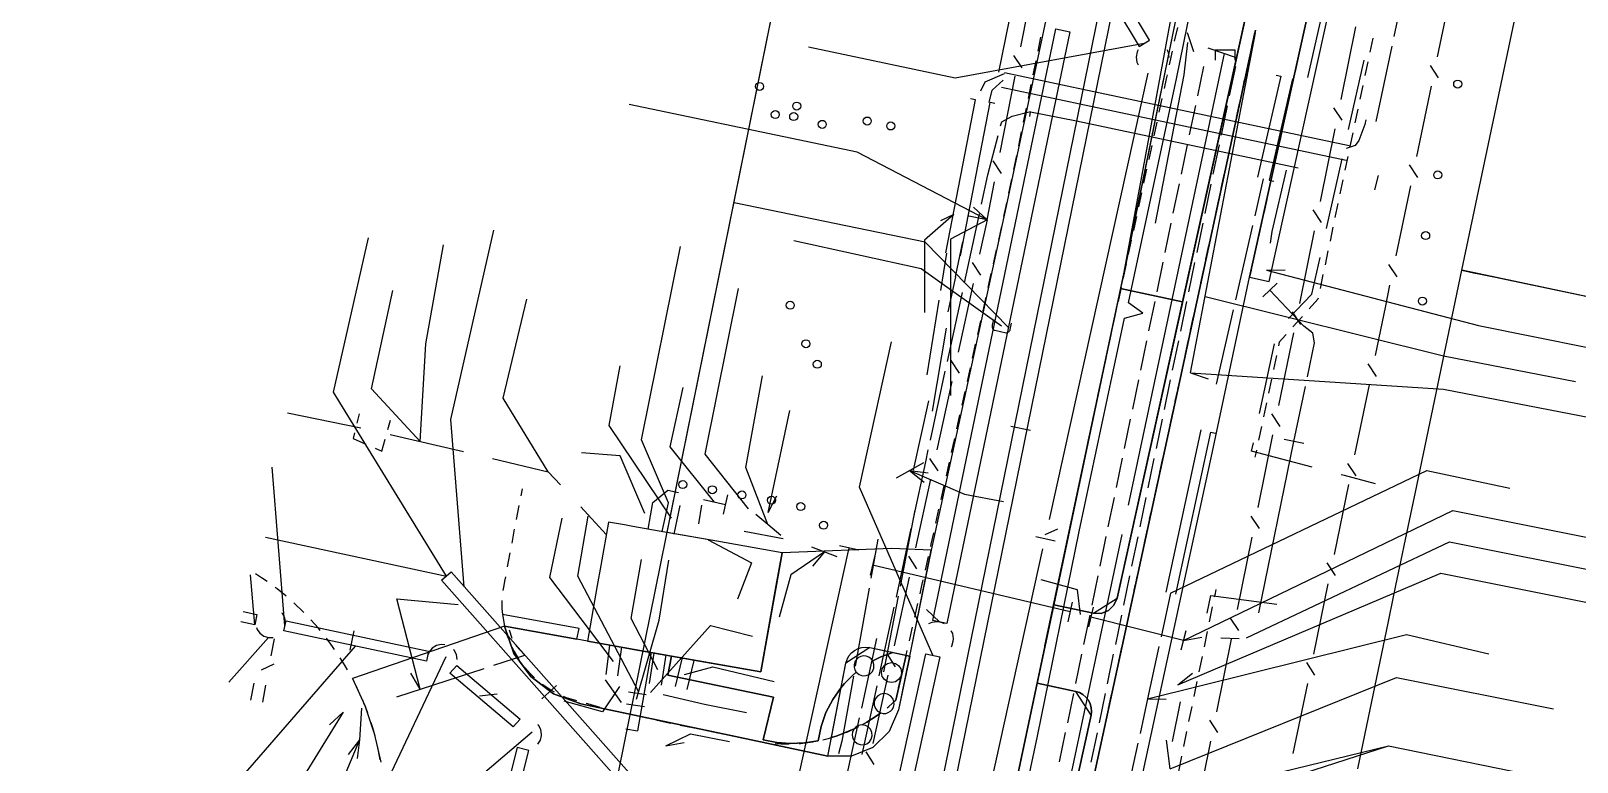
# Model space of a CAD drawing. Header units: metres. Extents: x 3206 to 3701, y 9896 to 11410.
# Drawn here: x 3286.5 to 3363.7, y 10591.2 to 10627.7 of the extents above; entities that cross this region are included whole.
import ezdxf

# ---------------------------------------------------------------- set-up
doc = ezdxf.new("R2010")
doc.units = ezdxf.units.M
for name, color, linetype in [('BOUNDARY', 7, 'Continuous'), ('BUILDING', 7, 'Continuous'), ('CURB', 7, 'Continuous'), ('ELECTR_CABLE', 7, 'Continuous'), ('ELECTR_CABLE_COMM', 7, 'Continuous'), ('GRASS', 7, 'Continuous'), ('GROUND', 7, 'Continuous'), ('ROAD', 7, 'Continuous'), ('SEWER', 7, 'Continuous'), ('SIDEWALK_PATH', 7, 'Continuous'), ('WATER_PIPELINE', 7, 'Continuous')]:
    doc.layers.add(name, color=color, linetype=linetype)

# ---------------------------------------------------------------- blocks, each defined once
blk = doc.blocks.new('МОЖЖЕВЕЛЬНИК_СКАЛЬНЫЙ')
blk.add_circle((0, 0), 0.2)

msp = doc.modelspace()

# ---------------------------------------------------------------- linework, layer by layer
at = {"layer": 'BOUNDARY'}
msp.add_lwpolyline([(3253.023, 9915.673), (3233.596, 10020.109), (3233.041, 10027.227), (3225.675, 10139.955), (3262.083, 10325.257), (3335.841, 10689.444), (3351.098, 10763.684), (3367.768, 10831.231), (3377.814, 10869.112), (3520.394, 11207.447), (3551.174, 11273.829), (3554.005, 11279.367), (3611.719, 11390.174), (3639.436, 11373.131), (3680.635, 11298.581), (3281.247, 9920.202)], close=True, dxfattribs=at)
at = {"layer": 'BUILDING'}
for points in [[(3357.975, 10615.755), (3370.065, 10672.991), (3389.92, 10668.797), (3377.83, 10611.561)], [(3316.592, 10596.809), (3318.476, 10596.476), (3320.465, 10596.124), (3322.947, 10595.686), (3323.71, 10600), (3323.998, 10601.631), (3320.737, 10602.208), (3318.147, 10602.665), (3316.534, 10602.95), (3316.12, 10603.024), (3315.323, 10603.164), (3314.941, 10600.998), (3314.764, 10600), (3314.273, 10597.219), (3314.851, 10597.116), (3315.041, 10597.083), (3316.592, 10596.809)]]:
    msp.add_lwpolyline(points, close=True, dxfattribs=at)
msp.add_lwpolyline([(3352.778, 10590.84), (3353.128, 10592.517), (3354.314, 10598.203), (3354.571, 10599.436), (3354.689, 10600), (3355.432, 10603.562), (3355.661, 10604.66), (3357.975, 10615.755), (3358.562, 10615.633), (3358.835, 10615.576), (3359.411, 10615.456), (3359.576, 10615.421), (3365.216, 10614.245)], dxfattribs=at)
at = {"layer": 'CURB'}
for points in [[(3341.094, 10615.652), (3350.449, 10666.258)], [(3340.746, 10599.372), (3350.566, 10643.733), (3350.732, 10644.715), (3352.776, 10661.926)], [(3343.759, 10627.887), (3343.609, 10627.194)], [(3336.8, 10626.706), (3336.942, 10627.398)], [(3347.485, 10626.936), (3347.635, 10627.629)], [(3350.057, 10627.552), (3349.904, 10626.861)], [(3353.527, 10627.352), (3353.381, 10626.66)], [(3336.557, 10625.524), (3336.699, 10626.216)], [(3343.503, 10626.705), (3343.354, 10626.013)], [(3347.23, 10625.755), (3347.38, 10626.447)], [(3349.796, 10626.372), (3349.642, 10625.681)], [(3353.278, 10626.171), (3353.132, 10625.479)], [(3343.248, 10625.524), (3343.205, 10625.325), (3343.098, 10624.831)], [(3336.314, 10624.342), (3336.457, 10625.034)], [(3346.975, 10624.573), (3347.124, 10625.266)], [(3349.534, 10625.193), (3349.381, 10624.501)], [(3353.029, 10624.99), (3352.884, 10624.298)], [(3336.072, 10623.16), (3336.214, 10623.852)], [(3342.992, 10624.343), (3342.842, 10623.65)], [(3346.72, 10623.392), (3346.869, 10624.084)], [(3349.273, 10624.013), (3349.12, 10623.321)], [(3342.737, 10623.161), (3342.587, 10622.469)], [(3352.781, 10623.808), (3352.635, 10623.116)], [(3335.829, 10621.978), (3335.971, 10622.67)], [(3346.464, 10622.21), (3346.614, 10622.903)], [(3349.012, 10622.833), (3348.859, 10622.141)], [(3352.532, 10622.627), (3352.386, 10621.935)], [(3342.481, 10621.98), (3342.331, 10621.287)], [(3346.209, 10621.029), (3346.359, 10621.722)], [(3348.751, 10621.653), (3348.598, 10620.962)], [(3335.586, 10620.796), (3335.729, 10621.488)], [(3342.226, 10620.799), (3342.076, 10620.106)], [(3352.283, 10621.446), (3352.137, 10620.754)], [(3335.344, 10619.614), (3335.486, 10620.306)], [(3345.954, 10619.847), (3346.104, 10620.54)], [(3348.49, 10620.473), (3348.337, 10619.782)], [(3352.034, 10620.264), (3351.889, 10619.572)], [(3341.97, 10619.617), (3341.82, 10618.925)], [(3345.699, 10618.666), (3345.849, 10619.359)], [(3348.229, 10619.294), (3348.075, 10618.602)], [(3335.093, 10618.434), (3335.21, 10618.963), (3335.243, 10619.125)], [(3341.715, 10618.436), (3341.565, 10617.743)], [(3351.786, 10619.083), (3351.64, 10618.391)], [(3334.831, 10617.256), (3334.984, 10617.946)], [(3345.444, 10617.485), (3345.593, 10618.177)], [(3347.967, 10618.114), (3347.814, 10617.422)], [(3351.537, 10617.902), (3351.391, 10617.21)], [(3341.459, 10617.255), (3341.309, 10616.562)], [(3345.188, 10616.303), (3345.338, 10616.996)], [(3347.706, 10616.934), (3347.553, 10616.243)], [(3334.569, 10616.078), (3334.723, 10616.768)], [(3351.288, 10616.72), (3351.142, 10616.028)], [(3334.308, 10614.9), (3334.461, 10615.59)], [(3341.203, 10616.073), (3341.054, 10615.381)], [(3344.933, 10615.122), (3345.083, 10615.814)], [(3347.445, 10615.754), (3347.368, 10615.409)], [(3351.039, 10615.539), (3350.894, 10614.847)], [(3340.948, 10614.892), (3340.798, 10614.199)], [(3344.678, 10613.94), (3344.828, 10614.633)], [(3334.046, 10613.723), (3334.199, 10614.412)], [(3350.791, 10614.358), (3350.779, 10614.301), (3350.344, 10613.818)], [(3333.785, 10612.545), (3333.938, 10613.234)], [(3340.692, 10613.711), (3340.542, 10613.018)], [(3344.423, 10612.759), (3344.573, 10613.451)], [(3350.01, 10613.447), (3349.537, 10612.921)], [(3340.437, 10612.529), (3340.287, 10611.837)], [(3344.168, 10611.577), (3344.317, 10612.27)], [(3349.203, 10612.549), (3349.183, 10612.528), (3348.856, 10612.164), (3348.817, 10611.979)], [(3333.523, 10611.367), (3333.676, 10612.057)], [(3348.714, 10611.49), (3348.567, 10610.798)], [(3333.262, 10610.189), (3333.415, 10610.879)], [(3340.181, 10611.348), (3340.031, 10610.655)], [(3343.913, 10610.396), (3344.062, 10611.089)], [(3339.926, 10610.167), (3339.776, 10609.474)], [(3348.464, 10610.309), (3348.317, 10609.617)], [(3333, 10609.011), (3333.153, 10609.701)], [(3343.657, 10609.215), (3343.78, 10609.783), (3343.807, 10609.907)], [(3302.857, 10608.587), (3302.746, 10608.109)], [(3332.739, 10607.833), (3332.892, 10608.523)], [(3339.67, 10608.985), (3339.52, 10608.292)], [(3343.401, 10608.033), (3343.551, 10608.726)], [(3348.214, 10609.128), (3348.068, 10608.436)], [(3302.633, 10607.622), (3302.567, 10607.338), (3303.199, 10607.064)], [(3304.294, 10607.791), (3304.426, 10608.263)], [(3339.415, 10607.804), (3339.301, 10607.277), (3339.266, 10607.111)], [(3347.964, 10607.946), (3347.818, 10607.255)], [(3303.657, 10606.864), (3303.993, 10606.718), (3304.159, 10607.31)], [(3332.477, 10606.655), (3332.63, 10607.345)], [(3343.144, 10606.852), (3343.295, 10607.545)], [(3332.215, 10605.477), (3332.369, 10606.167)], [(3339.162, 10606.622), (3339.016, 10605.928)], [(3342.888, 10605.671), (3343.038, 10606.364)], [(3347.714, 10606.765), (3347.683, 10606.615), (3347.641, 10606.419)], [(3338.913, 10605.439), (3338.766, 10604.746)], [(3311.002, 10604.835), (3310.936, 10604.488)], [(3331.954, 10604.299), (3332.107, 10604.989)], [(3342.632, 10604.49), (3342.782, 10605.182)], [(3310.843, 10603.997), (3310.712, 10603.303)], [(3331.692, 10603.121), (3331.845, 10603.811)], [(3338.663, 10604.256), (3338.517, 10603.563)], [(3342.375, 10603.309), (3342.526, 10604.001)], [(3338.413, 10603.074), (3338.267, 10602.38)], [(3310.618, 10602.811), (3310.487, 10602.117)], [(3331.431, 10601.944), (3331.458, 10602.067), (3331.584, 10602.633)], [(3342.119, 10602.127), (3342.269, 10602.82)], [(3310.394, 10601.626), (3310.262, 10600.932)], [(3331.169, 10600.766), (3331.322, 10601.455)], [(3338.164, 10601.891), (3338.017, 10601.198)], [(3341.863, 10600.946), (3342.013, 10601.639)], [(3337.914, 10600.709), (3337.768, 10600.015)], [(3298.264, 10600.198), (3297.985, 10600.388), (3297.834, 10600.49), (3297.68, 10600.586)], [(3299.216, 10599.464), (3299.198, 10599.479), (3299.091, 10599.565), (3298.857, 10599.755), (3298.755, 10599.837), (3298.667, 10599.902)], [(3310.169, 10600.44), (3310.127, 10600.217), (3310.086, 10600), (3310.038, 10599.746)], [(3330.901, 10599.589), (3330.995, 10600), (3331.058, 10600.278)], [(3341.607, 10599.765), (3341.658, 10600), (3341.68, 10600.105), (3341.757, 10600.458)], [(3300.099, 10598.649), (3300.043, 10598.707), (3299.628, 10599.102), (3299.592, 10599.134)], [(3309.995, 10599.248), (3309.999, 10598.845), (3310.027, 10598.543)], [(3330.633, 10598.413), (3330.79, 10599.102)], [(3337.664, 10599.526), (3337.518, 10598.833)], [(3339.561, 10598.61), (3340.746, 10599.372)], [(3341.35, 10598.584), (3341.501, 10599.276)], [(3345.625, 10599.43), (3345.662, 10599.608), (3345.703, 10599.808)], [(3337.415, 10598.343), (3337.268, 10597.65)], [(3345.368, 10598.184), (3345.524, 10598.94)], [(3300.908, 10597.76), (3300.825, 10597.862), (3300.446, 10598.289)], [(3310.106, 10598.05), (3310.12, 10597.973), (3310.241, 10597.538), (3310.304, 10597.372)], [(3313.738, 10597.316), (3310.12, 10597.973)], [(3330.365, 10597.236), (3330.522, 10597.925)], [(3341.094, 10597.403), (3341.244, 10598.095)], [(3345.112, 10596.938), (3345.267, 10597.694)], [(3301.637, 10596.805), (3301.535, 10596.954), (3301.222, 10597.372)], [(3310.499, 10596.912), (3310.602, 10596.7), (3310.839, 10596.307), (3310.845, 10596.298)], [(3328.38, 10596.903), (3327.192, 10596.118)], [(3337.165, 10597.161), (3337.019, 10596.467)], [(3340.838, 10596.221), (3340.988, 10596.914)], [(3302.281, 10595.791), (3302.166, 10595.992), (3301.917, 10596.391)], [(3326.287, 10591.471), (3327.192, 10596.118)], [(3330.097, 10596.06), (3330.254, 10596.749)], [(3344.855, 10595.692), (3345.011, 10596.448)], [(3302.834, 10594.724), (3302.713, 10594.986), (3302.523, 10595.353)], [(3311.145, 10595.898), (3311.412, 10595.596), (3311.633, 10595.388)], [(3329.829, 10594.883), (3329.986, 10595.572)], [(3336.915, 10595.978), (3336.769, 10595.285)], [(3340.581, 10595.04), (3340.732, 10595.733)], [(3312.017, 10595.068), (3312.089, 10595.012), (3312.454, 10594.772), (3312.612, 10594.688)], [(3313.061, 10594.469), (3313.213, 10594.403), (3313.733, 10594.256)], [(3336.666, 10594.796), (3336.519, 10594.102)], [(3339.449, 10593.513), (3338.682, 10594.707)], [(3340.325, 10593.859), (3340.475, 10594.552)], [(3344.599, 10594.446), (3344.754, 10595.203)], [(3303.294, 10593.614), (3303.171, 10593.947), (3303.117, 10594.076), (3303.037, 10594.267)], [(3314.214, 10594.119), (3314.281, 10594.1), (3314.894, 10593.926)], [(3315.376, 10593.793), (3315.769, 10593.707), (3316.066, 10593.641)], [(3329.256, 10593.888), (3329.342, 10593.957), (3329.69, 10594.271), (3329.718, 10594.396)], [(3344.342, 10593.201), (3344.498, 10593.957)], [(3303.655, 10592.468), (3303.538, 10592.887), (3303.455, 10593.141)], [(3316.554, 10593.534), (3317.244, 10593.382)], [(3317.733, 10593.275), (3317.845, 10593.25), (3318.424, 10593.129)], [(3318.914, 10593.027), (3319.605, 10592.883)], [(3327.192, 10592.656), (3327.292, 10592.695), (3327.737, 10592.899), (3327.834, 10592.951)], [(3328.271, 10593.193), (3328.579, 10593.383), (3328.861, 10593.582)], [(3336.416, 10593.613), (3336.27, 10592.92)], [(3340.069, 10592.678), (3340.219, 10593.37)], [(3320.095, 10592.78), (3320.786, 10592.636)], [(3321.276, 10592.534), (3321.669, 10592.452), (3321.968, 10592.39)], [(3322.457, 10592.289), (3323.02, 10592.172), (3323.151, 10592.156)], [(3324.853, 10592.104), (3324.922, 10592.108), (3325.406, 10592.165), (3325.554, 10592.192)], [(3326.043, 10592.294), (3326.365, 10592.371), (3326.723, 10592.484)], [(3336.167, 10592.43), (3336.02, 10591.737)], [(3339.813, 10591.497), (3339.963, 10592.189)], [(3344.086, 10591.955), (3344.241, 10592.711)], [(3303.916, 10591.295), (3303.814, 10591.817), (3303.775, 10591.983)], [(3323.648, 10592.103), (3323.959, 10592.083), (3324.354, 10592.081)], [(3343.829, 10590.709), (3343.985, 10591.465)], [(3335.917, 10591.248), (3335.771, 10590.554)]]:
    msp.add_lwpolyline(points, dxfattribs=at)
at = {"layer": 'ELECTR_CABLE'}
for points in [[(3323.387, 10530.144), (3326.018, 10542.829), (3328.855, 10554.748), (3329.641, 10555.14), (3330.077, 10555.75), (3332.401, 10567.251), (3335.574, 10586.324), (3335.598, 10586.985), (3336.776, 10592.479), (3338.848, 10602.706), (3341.119, 10613.364), (3342.036, 10613.604), (3341.315, 10614.127), (3343.74, 10625.402), (3346.994, 10641.43)], [(3355.388, 10631.193), (3354.584, 10627.435)], [(3334.835, 10625.649), (3335.56, 10629.159)], [(3350.275, 10625.386), (3350.985, 10628.467), (3351.094, 10629.04)], [(3354.479, 10626.946), (3353.675, 10623.189)], [(3352.323, 10622.785), (3353.097, 10626.259)], [(3333.933, 10624.719), (3334.149, 10625.165), (3335.115, 10625.579)], [(3352.352, 10621.967), (3339.043, 10624.779), (3335.123, 10625.623)], [(3348.938, 10625.448), (3347.758, 10620.398)], [(3348.695, 10625.505), (3348.938, 10625.448)], [(3334.353, 10624.14), (3334.5, 10624.755), (3335.045, 10625.256)], [(3352.196, 10621.233), (3338.887, 10624.046), (3334.968, 10624.889)], [(3349.522, 10625.312), (3348.342, 10620.262)], [(3332.18, 10616.623), (3333.663, 10624.274)], [(3332.917, 10616.48), (3334.399, 10624.131)], [(3333.663, 10624.273), (3333.417, 10624.321)], [(3334.644, 10624.083), (3334.399, 10624.131)], [(3334.928, 10622.964), (3334.984, 10623.178), (3335.498, 10623.459), (3336.426, 10623.68)], [(3336.379, 10623.433), (3336.427, 10623.678)], [(3336.427, 10623.678), (3338.719, 10623.223), (3349.795, 10620.869)], [(3353.181, 10623.27), (3353.13, 10623.034), (3352.827, 10622.231), (3352.641, 10621.995), (3352.191, 10621.836)], [(3333.969, 10619.061), (3334.284, 10620.518), (3334.801, 10622.481)], [(3348.412, 10617.104), (3348.502, 10617.698), (3349.208, 10620.762)], [(3351.222, 10617.848), (3351.996, 10621.321)], [(3348.05, 10620.33), (3347.626, 10618.472)], [(3348.342, 10620.262), (3348.586, 10620.205)], [(3353.631, 10619.769), (3353.817, 10620.495)], [(3333.118, 10615.131), (3333.863, 10618.572)], [(3347.514, 10617.985), (3346.666, 10614.269)], [(3305.906, 10607.2), (3306.196, 10612.076), (3307.072, 10617.031)], [(3318.329, 10604.126), (3316.969, 10607.273), (3318.916, 10616.937)], [(3332.663, 10615.417), (3333.045, 10617.168)], [(3331.93, 10614.75), (3332.229, 10616.613)], [(3349.316, 10613.343), (3350.49, 10614.564), (3350.896, 10616.384)], [(3332.663, 10615.417), (3332.284, 10613.681)], [(3348.209, 10615.759), (3349.143, 10615.774)], [(3348.209, 10615.759), (3358.808, 10612.997), (3367.089, 10611.33)], [(3305.91, 10607.199), (3303.47, 10609.833), (3304.549, 10614.748)], [(3322.319, 10603.836), (3320.151, 10606.571), (3321.824, 10614.85)], [(3332.267, 10611.201), (3333.012, 10614.642)], [(3348.755, 10615.106), (3348.027, 10614.42)], [(3350.084, 10612.963), (3348.391, 10614.763)], [(3312.31, 10605.688), (3310.063, 10609.367), (3311.251, 10614.308)], [(3331.253, 10610.529), (3331.851, 10614.256)], [(3346.554, 10613.781), (3345.706, 10610.065)], [(3331.522, 10608.715), (3332.227, 10612.854)], [(3350.259, 10610.431), (3350.612, 10612.135), (3350.538, 10612.613), (3350.084, 10612.963)], [(3347.874, 10608.602), (3348.612, 10612.083)], [(3318.469, 10603.365), (3315.352, 10607.996), (3315.908, 10610.979)], [(3331.416, 10607.271), (3332.161, 10610.712)], [(3323.295, 10603.045), (3322.182, 10605.903), (3323.023, 10610.475)], [(3349.59, 10607.203), (3350.158, 10609.942)], [(3320.622, 10604.173), (3318.415, 10606.931), (3319.055, 10609.896)], [(3331.314, 10609.232), (3330.557, 10605.76)], [(3299.273, 10608.627), (3302.952, 10607.876)], [(3323.304, 10603.65), (3323.685, 10605.446), (3324.385, 10608.739)], [(3344.926, 10607.773), (3343.177, 10599.666)], [(3345.414, 10607.667), (3343.666, 10599.561)], [(3345.415, 10607.668), (3345.659, 10607.615)], [(3304.416, 10607.551), (3308.07, 10606.689)], [(3350.497, 10605.918), (3347.473, 10606.712), (3347.563, 10607.135)], [(3347.826, 10598.634), (3349.59, 10607.203)], [(3350.08, 10607.102), (3349.1, 10607.304)], [(3309.529, 10606.345), (3312.31, 10605.688), (3312.92, 10605.03)], [(3317.142, 10603.603), (3315.912, 10606.487), (3313.975, 10606.633)], [(3329.729, 10605.385), (3331.085, 10606.152)], [(3330.565, 10603.341), (3331.181, 10606.185), (3331.31, 10606.782)], [(3330.379, 10605.753), (3333.119, 10604.571), (3335.068, 10604.196)], [(3330.379, 10605.753), (3331.107, 10605.167)], [(3330.379, 10605.753), (3331.305, 10605.626)], [(3343.421, 10599.613), (3356.234, 10605.754), (3360.372, 10604.871)], [(3353.667, 10605.076), (3352.112, 10605.494), (3351.948, 10605.537)], [(3317.305, 10602.813), (3317.544, 10604.145), (3318.289, 10604.759), (3318.829, 10604.654)], [(3321.067, 10603.563), (3321.283, 10604.539)], [(3313.94, 10603.93), (3315.216, 10602.553)], [(3318.015, 10602.701), (3318.329, 10604.126)], [(3318.601, 10602.572), (3318.915, 10603.996)], [(3319.973, 10604.01), (3319.82, 10603.089)], [(3320.069, 10604.296), (3321.175, 10604.051)], [(3323.304, 10603.65), (3323.735, 10604.479)], [(3329.913, 10599.965), (3330.65, 10603.759)], [(3344.065, 10597.253), (3357.532, 10603.755), (3365.771, 10602.097)], [(3315.571, 10596.202), (3312.398, 10600.395), (3313.007, 10603.367)], [(3316.819, 10594.707), (3313.787, 10600.471), (3314.312, 10603.459)], [(3323.944, 10602.496), (3323.295, 10603.045), (3322.698, 10603.55)], [(3320.307, 10602.284), (3322.481, 10601.127), (3321.779, 10599.317)], [(3322.109, 10602.718), (3324.051, 10602.345)], [(3328.789, 10602.318), (3328.553, 10601.001), (3328.44, 10600.366)], [(3329.714, 10599.411), (3330.459, 10602.852)], [(3347.224, 10597.392), (3357.366, 10602.19), (3365.299, 10600.593)], [(3326.124, 10601.675), (3324.437, 10600.538), (3323.852, 10598.426)], [(3323.914, 10586.264), (3327.354, 10601.876)], [(3326.761, 10601.434), (3325.487, 10601.915)], [(3326.124, 10601.675), (3325.517, 10600.964)], [(3327.842, 10601.768), (3326.866, 10601.984)], [(3328.634, 10601.496), (3328.404, 10600.522)], [(3317.783, 10595.787), (3316.461, 10598.347), (3316.98, 10601.294)], [(3316.721, 10594.321), (3317.853, 10598.269), (3318.347, 10601.263)], [(3338.394, 10598.68), (3328.519, 10601.009)], [(3328.352, 10599.874), (3327.654, 10595.97)], [(3338.915, 10598.553), (3338.762, 10599.781), (3336.95, 10600.284)], [(3343.792, 10595.029), (3356.933, 10600.624), (3365.171, 10598.966)], [(3305.903, 10594.817), (3304.739, 10599.331), (3307.811, 10599.054)], [(3329.08, 10595.68), (3329.817, 10599.474)], [(3338.509, 10599.167), (3338.279, 10598.193)], [(3343.421, 10599.613), (3342.948, 10597.442)], [(3345.245, 10598.624), (3345.427, 10599.498), (3348.734, 10599.07)], [(3328.863, 10595.481), (3329.608, 10598.923)], [(3339.559, 10598.911), (3339.313, 10597.941)], [(3344.065, 10597.253), (3339.436, 10598.426)], [(3310.518, 10597.348), (3310.382, 10597.774)], [(3317.418, 10594.659), (3320.426, 10598.004), (3322.515, 10597.467)], [(3342.271, 10594.341), (3355.209, 10597.557), (3359.327, 10596.583)], [(3344.188, 10597.738), (3343.942, 10596.768)], [(3309.588, 10596.015), (3311.14, 10596.52), (3310.689, 10597.004)], [(3315.372, 10597.01), (3315.186, 10595.559)], [(3315.967, 10596.934), (3315.782, 10595.483)], [(3328.723, 10597.35), (3327.966, 10593.878)], [(3342.841, 10596.953), (3342.271, 10594.341), (3341.894, 10592.611)], [(3344.065, 10597.253), (3344.984, 10597.419)], [(3345.928, 10597.389), (3346.85, 10597.358)], [(3317.465, 10596.655), (3316.777, 10592.736)], [(3317.376, 10595.111), (3317.609, 10596.622)], [(3317.968, 10595.019), (3318.202, 10596.531)], [(3318.668, 10594.946), (3319.026, 10596.399)], [(3319.25, 10594.802), (3319.608, 10596.255)], [(3304.749, 10594.441), (3309.112, 10595.861)], [(3305.903, 10594.817), (3305.437, 10595.626)], [(3315.157, 10595.291), (3315.951, 10594.159)], [(3319.128, 10595.559), (3320.543, 10595.938), (3323.608, 10595.205)], [(3327.566, 10595.478), (3326.983, 10592.219), (3326.826, 10591.583)], [(3343.395, 10590.831), (3354.721, 10595.398), (3362.558, 10593.83)], [(3343.792, 10595.029), (3344.522, 10595.612)], [(3315.881, 10594.955), (3315.02, 10593.689), (3313.109, 10594.22)], [(3316.324, 10594.685), (3317.21, 10594.548)], [(3318.055, 10594.561), (3320.122, 10594.073), (3322.224, 10593.651)], [(3328.012, 10591.552), (3328.757, 10594.993)], [(3302.986, 10593.868), (3302.886, 10592.285)], [(3316.232, 10594.093), (3317.118, 10593.956)], [(3342.271, 10594.341), (3343.205, 10594.315)], [(3343.514, 10592.207), (3343.922, 10594.179)], [(3302.068, 10593.665), (3298.828, 10588.424), (3297.734, 10583.869)], [(3302.068, 10593.665), (3301.382, 10593.031)], [(3327.859, 10593.39), (3327.242, 10590.561), (3327.108, 10589.917)], [(3302.886, 10592.285), (3300.925, 10587.625), (3299.433, 10580.354)], [(3302.886, 10592.285), (3302.307, 10591.552)], [(3302.886, 10592.285), (3302.768, 10591.358)], [(3316.187, 10592.84), (3316.777, 10592.736)], [(3318.189, 10591.993), (3319.431, 10592.594), (3321.377, 10592.207)], [(3318.189, 10591.993), (3319.109, 10592.16)], [(3343.395, 10590.831), (3343.22, 10592.268)], [(3341.787, 10592.122), (3340.84, 10587.78)]]:
    msp.add_lwpolyline(points, dxfattribs=at)
at = {"layer": 'ELECTR_CABLE_COMM'}
for points in [[(3335.941, 10626.917), (3336.687, 10630.721)], [(3356.768, 10626.413), (3357.499, 10629.917)], [(3351.946, 10624.293), (3352.683, 10627.923)], [(3336.006, 10625.87), (3335.588, 10626.492)], [(3334.907, 10621.641), (3335.653, 10625.445)], [(3356.82, 10625.366), (3356.41, 10625.993)], [(3355.731, 10621.441), (3356.462, 10624.945)], [(3334.246, 10618.267), (3327.75, 10621.661), (3316.352, 10624.038)], [(3352.004, 10623.246), (3351.59, 10623.871)], [(3350.911, 10619.193), (3351.648, 10622.823)], [(3334.972, 10620.594), (3334.554, 10621.216)], [(3355.783, 10620.394), (3355.372, 10621.021)], [(3334.246, 10618.267), (3334.619, 10620.169)], [(3354.693, 10616.469), (3355.424, 10619.973)], [(3332.588, 10618.535), (3331.124, 10617.265), (3331.124, 10613.636)], [(3332.588, 10618.535), (3331.928, 10618.227)], [(3334.246, 10618.267), (3333.333, 10618.462)], [(3334.246, 10618.267), (3333.564, 10618.905)], [(3350.969, 10618.146), (3350.555, 10618.771)], [(3334.246, 10618.267), (3332.42, 10617.31), (3332.42, 10609.489)], [(3334.246, 10618.267), (3333.873, 10616.554)], [(3349.875, 10614.094), (3350.612, 10617.723)], [(3333.511, 10616.137), (3333.916, 10615.506)], [(3354.745, 10615.422), (3354.335, 10616.049)], [(3333.553, 10615.089), (3332.807, 10611.663)], [(3353.661, 10611.496), (3354.173, 10613.976), (3354.387, 10615.001)], [(3349.933, 10613.046), (3349.519, 10613.671)], [(3348.84, 10608.994), (3349.577, 10612.624)], [(3332.445, 10611.246), (3332.85, 10610.615)], [(3353.716, 10610.448), (3353.304, 10611.075)], [(3332.488, 10610.198), (3331.741, 10606.772)], [(3352.635, 10606.522), (3353.358, 10610.027)], [(3348.898, 10607.947), (3348.484, 10608.572)], [(3347.804, 10603.894), (3348.541, 10607.524)], [(3331.379, 10606.355), (3331.784, 10605.724)], [(3352.69, 10605.474), (3352.278, 10606.1)], [(3331.422, 10605.307), (3330.676, 10601.881)], [(3351.609, 10601.547), (3352.332, 10605.053)], [(3347.862, 10602.847), (3347.448, 10603.472)], [(3346.769, 10598.795), (3347.506, 10602.424)], [(3330.313, 10601.464), (3330.718, 10600.833)], [(3351.663, 10600.5), (3351.251, 10601.126)], [(3330.356, 10600.416), (3329.61, 10596.99)], [(3350.583, 10596.573), (3351.306, 10600.078)], [(3346.827, 10597.747), (3346.413, 10598.372)], [(3345.733, 10593.695), (3346.47, 10597.325)], [(3329.248, 10596.573), (3329.653, 10595.942)], [(3350.637, 10595.525), (3350.225, 10596.151)], [(3329.29, 10595.525), (3328.544, 10592.099)], [(3349.557, 10591.598), (3350.28, 10595.104)], [(3345.791, 10592.648), (3345.377, 10593.273)], [(3344.698, 10588.595), (3345.435, 10592.225)], [(3328.182, 10591.682), (3328.587, 10591.051)]]:
    msp.add_lwpolyline(points, dxfattribs=at)
at = {"layer": 'GRASS'}
for points in [[(3355.799, 10649.025), (3355.411, 10649.021), (3355.064, 10648.876), (3354.795, 10648.614), (3354.64, 10648.258), (3347.368, 10615.409), (3348.345, 10615.192), (3355.616, 10648.042), (3357.84, 10647.628), (3358.049, 10648.607)], [(3346.219, 10639.544), (3345.346, 10635.223), (3344.463, 10631.142), (3343.837, 10629.068), (3341.094, 10615.652), (3340.922, 10614.837), (3344.023, 10614.174), (3349.489, 10638.872)], [(3344.023, 10614.174), (3340.922, 10614.837), (3337.578, 10599.033), (3339.561, 10598.61), (3339.956, 10598.605), (3340.31, 10598.747), (3340.586, 10599.01), (3340.746, 10599.372)], [(3313.852, 10597.858), (3310.027, 10598.543), (3310.12, 10597.973), (3313.738, 10597.316)], [(3328.532, 10596.233), (3328.447, 10596.342), (3328.338, 10596.422), (3328.211, 10596.47), (3328.073, 10596.482), (3327.938, 10596.456), (3327.817, 10596.395), (3327.716, 10596.303), (3327.643, 10596.186), (3327.605, 10596.054), (3327.604, 10595.918), (3327.64, 10595.787), (3327.711, 10595.669), (3327.508, 10595.492), (3327.314, 10595.305), (3327.13, 10595.109), (3326.956, 10594.904), (3327.192, 10596.116), (3327.249, 10596.307), (3327.342, 10596.48), (3327.467, 10596.633), (3327.621, 10596.759), (3327.797, 10596.851), (3327.986, 10596.907), (3328.183, 10596.925), (3328.38, 10596.903), (3329.533, 10596.659), (3328.944, 10596.441), (3328.84, 10596.393), (3328.736, 10596.342), (3328.634, 10596.289)], [(3328.93, 10593.631), (3329.058, 10593.603), (3329.187, 10593.608), (3329.31, 10593.646), (3329.421, 10593.716), (3329.51, 10593.812), (3329.57, 10593.926), (3329.599, 10594.051), (3329.595, 10594.182), (3329.643, 10594.227), (3329.69, 10594.271), (3330.202, 10596.518), (3330.393, 10596.477), (3329.824, 10593.788), (3329.354, 10592.699), (3328.533, 10591.9), (3327.473, 10591.466), (3326.287, 10591.471), (3326.469, 10592.403), (3326.759, 10592.496), (3327.045, 10592.599), (3327.328, 10592.713), (3327.606, 10592.838), (3327.528, 10592.688), (3327.505, 10592.525), (3327.537, 10592.363), (3327.622, 10592.216), (3327.751, 10592.107), (3327.905, 10592.048), (3328.07, 10592.042), (3328.231, 10592.092), (3328.367, 10592.193), (3328.46, 10592.329), (3328.503, 10592.489), (3328.49, 10592.657), (3328.423, 10592.813), (3328.31, 10592.933), (3328.165, 10593.011), (3327.998, 10593.037), (3328.239, 10593.174), (3328.474, 10593.318), (3328.705, 10593.471)], [(3327.711, 10595.669), (3327.855, 10595.547), (3328.028, 10595.488), (3328.21, 10595.495), (3328.383, 10595.57), (3328.516, 10595.705), (3328.588, 10595.873), (3328.595, 10596.055), (3328.532, 10596.233), (3328.634, 10596.289), (3328.736, 10596.342), (3328.84, 10596.393), (3328.944, 10596.441), (3329.533, 10596.659), (3330.202, 10596.518), (3329.69, 10594.271), (3329.643, 10594.227), (3329.595, 10594.182), (3329.536, 10594.349), (3329.427, 10594.481), (3329.279, 10594.569), (3329.106, 10594.601), (3328.932, 10594.571), (3328.783, 10594.486), (3328.671, 10594.356), (3328.61, 10594.19), (3328.609, 10594.014), (3328.668, 10593.852), (3328.777, 10593.72), (3328.93, 10593.631), (3328.705, 10593.471), (3328.474, 10593.318), (3328.239, 10593.174), (3327.998, 10593.037), (3327.884, 10593.023), (3327.779, 10592.983), (3327.684, 10592.921), (3327.606, 10592.838), (3327.328, 10592.713), (3327.045, 10592.599), (3326.759, 10592.496), (3326.469, 10592.403), (3326.956, 10594.904), (3327.13, 10595.109), (3327.314, 10595.305), (3327.508, 10595.492)], [(3329.973, 10595.649), (3329.934, 10595.454), (3329.827, 10595.295), (3329.668, 10595.188), (3329.473, 10595.149), (3329.279, 10595.188), (3329.12, 10595.295), (3329.013, 10595.454), (3328.973, 10595.649), (3329.013, 10595.843), (3329.12, 10596.002), (3329.279, 10596.109), (3329.473, 10596.149), (3329.668, 10596.109), (3329.827, 10596.002), (3329.934, 10595.843)], [(3339.449, 10593.513), (3339.473, 10593.71), (3339.457, 10593.905), (3339.404, 10594.094), (3339.314, 10594.27), (3339.191, 10594.425), (3339.042, 10594.552), (3338.87, 10594.647), (3338.682, 10594.707), (3336.75, 10595.12), (3335.235, 10587.96), (3337.369, 10587.55), (3337.893, 10587.449), (3338.118, 10587.499)]]:
    msp.add_lwpolyline(points, close=True, dxfattribs=at)
at = {"layer": 'GROUND'}
for points in [[(3334.254, 10681.61), (3334.289, 10681.603), (3335.661, 10688.233), (3340.017, 10687.25), (3337.467, 10678.019), (3340.666, 10677.266), (3341.715, 10676.922), (3342.671, 10675.559), (3343.421, 10674.082), (3343.955, 10672.513), (3344.264, 10670.877), (3341.831, 10663.963), (3339.115, 10651.943), (3340.225, 10650.961), (3340.959, 10649.713), (3341.275, 10648.3), (3341.135, 10646.824), (3335.21, 10618.963), (3331.446, 10601.76), (3329.471, 10601.844), (3323.998, 10601.631), (3323.998, 10601.631), (3320.737, 10602.208), (3318.262, 10602.645)], [(3327.987, 10596.907), (3328.183, 10596.925), (3328.38, 10596.903), (3330.372, 10596.482), (3329.824, 10593.788), (3329.354, 10592.699), (3328.533, 10591.9), (3327.473, 10591.466), (3326.287, 10591.471), (3326.956, 10594.904), (3326.956, 10594.904), (3327.192, 10596.118), (3327.25, 10596.308), (3327.343, 10596.482), (3327.468, 10596.633), (3327.622, 10596.759), (3327.798, 10596.852)], [(3337.815, 10586.13), (3337.655, 10585.769), (3337.379, 10585.505), (3337.025, 10585.364), (3336.63, 10585.368), (3334.77, 10585.765), (3334.45, 10584.253), (3336.75, 10595.12), (3338.682, 10594.707), (3338.87, 10594.647), (3339.042, 10594.552), (3339.191, 10594.425), (3339.314, 10594.27), (3339.404, 10594.094), (3339.457, 10593.905), (3339.473, 10593.71), (3339.449, 10593.513), (3338.118, 10587.499), (3338.456, 10587.644), (3338.471, 10587.655), (3338.456, 10587.644), (3338.118, 10587.499)]]:
    msp.add_lwpolyline(points, close=True, dxfattribs=at)
for points in [[(3350.673, 10644.22), (3340.746, 10599.372), (3340.586, 10599.01), (3340.31, 10598.747), (3339.956, 10598.605), (3339.561, 10598.61), (3337.578, 10599.033), (3337.143, 10596.98), (3341.094, 10615.652), (3343.677, 10628.258)], [(3326.235, 10517.963), (3338.452, 10573.076), (3338.876, 10574.972), (3338.876, 10574.972), (3339.75, 10579.56), (3340.628, 10584.15), (3344.129, 10600.313), (3345.506, 10606.614), (3347.368, 10615.409), (3353.142, 10641.49)]]:
    msp.add_lwpolyline(points, dxfattribs=at)
at = {"layer": 'ROAD'}
for points in [[(3341.135, 10646.824), (3335.21, 10618.963), (3331.446, 10601.76), (3329.824, 10593.788), (3329.354, 10592.699), (3328.533, 10591.9), (3327.473, 10591.466), (3326.287, 10591.471), (3321.669, 10592.452), (3313.943, 10594.094), (3312.579, 10594.595), (3311.443, 10595.453), (3310.601, 10596.602), (3310.12, 10597.973), (3302.523, 10595.353), (3303.144, 10594.007), (3303.616, 10592.607), (3303.938, 10591.164)], [(3315.599, 10496.244), (3331.949, 10572.452), (3332.097, 10573.141), (3332.244, 10573.83), (3332.39, 10574.52), (3332.537, 10575.209), (3341.094, 10615.652), (3343.677, 10628.258)]]:
    msp.add_lwpolyline(points, dxfattribs=at)
at = {"layer": 'SEWER'}
for points in [[(3336.579, 10636.89), (3336.393, 10636.034), (3341.848, 10626.943), (3342.363, 10627.252), (3336.579, 10636.89)], [(3332.245, 10598.099), (3331.54, 10598.245), (3337.685, 10627.821), (3338.39, 10627.675), (3332.245, 10598.099)], [(3342.109, 10627.091), (3332.651, 10625.346), (3325.33, 10626.899)], [(3344.272, 10627.131), (3344.089, 10625.512), (3342.647, 10618.104)], [(3344.258, 10627.635), (3344.562, 10626.693)], [(3344.412, 10610.628), (3347.673, 10627.614)], [(3341.312, 10604.008), (3346.114, 10626.587)], [(3341.807, 10626.767), (3341.751, 10626.662), (3341.705, 10626.41), (3341.739, 10626.156), (3341.807, 10626.012)], [(3343.355, 10626.39), (3343.315, 10626.643), (3343.252, 10626.767)], [(3345.277, 10626.875), (3346.695, 10626.388)], [(3346.65, 10626.257), (3346.65, 10626.757), (3345.65, 10626.757), (3345.65, 10626.257)], [(3337.366, 10603.298), (3342.294, 10625.606)], [(3344.778, 10624.473), (3345.083, 10625.942)], [(3346.659, 10625.935), (3346.354, 10624.467)], [(3344.372, 10622.515), (3344.677, 10623.984)], [(3346.252, 10623.977), (3345.947, 10622.509)], [(3343.966, 10620.557), (3344.27, 10622.026)], [(3345.845, 10622.019), (3345.54, 10620.55)], [(3343.559, 10618.599), (3343.864, 10620.067)], [(3345.439, 10620.061), (3345.134, 10618.592)], [(3335.317, 10612.887), (3331.15, 10617.154), (3321.601, 10619.116)], [(3343.153, 10616.64), (3343.458, 10618.109)], [(3345.032, 10618.103), (3344.727, 10616.634)], [(3334.965, 10612.96), (3330.95, 10615.822), (3324.587, 10617.216)], [(3342.747, 10614.682), (3343.052, 10616.151)], [(3344.625, 10616.144), (3344.32, 10614.676)], [(3342.341, 10612.724), (3342.645, 10614.192)], [(3344.219, 10614.186), (3343.914, 10612.717)], [(3345.144, 10614.439), (3357.06, 10611.481), (3363.661, 10610.202)], [(3334.562, 10613.288), (3334.506, 10613.016), (3334.5, 10612.977), (3334.501, 10612.947), (3334.503, 10612.904), (3334.514, 10612.864), (3334.528, 10612.833), (3334.553, 10612.802), (3334.58, 10612.775), (3334.605, 10612.763), (3334.631, 10612.753), (3335.204, 10612.634), (3335.23, 10612.633), (3335.251, 10612.636), (3335.279, 10612.644), (3335.3, 10612.656), (3335.327, 10612.674), (3335.353, 10612.695), (3335.373, 10612.723), (3335.398, 10612.765), (3335.41, 10612.8), (3335.473, 10613.103)], [(3331.54, 10596.519), (3327.874, 10604.921), (3329.475, 10612.181)], [(3341.934, 10610.765), (3342.239, 10612.234)], [(3343.812, 10612.228), (3343.507, 10610.759)], [(3341.528, 10608.807), (3341.833, 10610.276)], [(3343.405, 10610.27), (3343.1, 10608.801)], [(3344.412, 10610.628), (3357.06, 10609.816), (3364.468, 10608.373)], [(3344.412, 10610.628), (3345.294, 10610.321)], [(3341.122, 10606.849), (3341.426, 10608.318)], [(3342.999, 10608.311), (3342.694, 10606.843)], [(3340.715, 10604.891), (3341.02, 10606.359)], [(3342.592, 10606.353), (3342.287, 10604.885)], [(3299.154, 10597.986), (3298.517, 10605.908)], [(3340.309, 10602.932), (3340.614, 10604.401)], [(3342.185, 10604.395), (3341.88, 10602.926)], [(3336.199, 10579.961), (3341, 10602.541)], [(3336.684, 10602.453), (3337.651, 10602.24)], [(3337.15, 10602.545), (3337.781, 10602.825)], [(3339.903, 10600.974), (3340.208, 10602.443)], [(3341.779, 10602.437), (3341.474, 10600.968)], [(3332.115, 10579.525), (3337.043, 10601.833)], [(3297.642, 10598.042), (3297.427, 10600.53)], [(3339.496, 10599.016), (3339.801, 10600.484)], [(3341.372, 10600.479), (3341.067, 10599.01)], [(3297.751, 10598.552), (3297.642, 10598.042), (3296.953, 10598.189)], [(3297.057, 10598.701), (3297.751, 10598.552)], [(3299.18, 10598.14), (3299.14, 10598.381), (3299.025, 10598.596), (3298.993, 10598.626)], [(3331.891, 10598.163), (3331.216, 10598.808)], [(3339.09, 10597.057), (3339.395, 10598.526)], [(3340.965, 10598.52), (3340.66, 10597.052)], [(3297.731, 10597.896), (3297.756, 10597.81), (3297.898, 10597.611), (3298.096, 10597.469), (3298.329, 10597.397), (3298.571, 10597.404)], [(3306.331, 10596.722), (3306.222, 10596.211), (3299.099, 10597.73), (3299.208, 10598.241), (3306.331, 10596.722)], [(3302.599, 10597.742), (3302.392, 10596.773)], [(3332.115, 10598.081), (3332.005, 10598.141), (3331.891, 10598.163), (3331.75, 10598.189), (3331.492, 10598.159), (3331.323, 10598.082)], [(3332.57, 10597.34), (3332.53, 10597.597), (3332.461, 10597.736)], [(3302.666, 10596.97), (3295.964, 10589.257), (3293.171, 10575.346)], [(3298.329, 10597.397), (3296.343, 10595.174)], [(3298.469, 10596.493), (3298.624, 10597.343)], [(3307.15, 10597.04), (3306.962, 10597.058), (3306.724, 10597.003), (3306.517, 10596.875), (3306.361, 10596.686), (3306.311, 10596.553)], [(3307.76, 10596.31), (3307.72, 10596.551), (3307.605, 10596.766), (3307.573, 10596.796)], [(3332.466, 10596.943), (3332.486, 10596.971), (3332.562, 10597.22), (3332.57, 10597.34)], [(3297.985, 10595.787), (3298.605, 10596.09)], [(3307.19, 10596.43), (3303.022, 10587.625), (3301.254, 10580.266)], [(3310.91, 10593.32), (3310.563, 10592.93), (3307.397, 10595.617), (3307.744, 10596.007), (3310.91, 10593.32)], [(3331.186, 10596.587), (3331.889, 10596.433), (3325.524, 10567.443), (3324.821, 10567.597), (3331.186, 10596.587)], [(3338.684, 10595.099), (3338.989, 10596.568)], [(3340.558, 10596.562), (3340.253, 10595.094)], [(3297.453, 10594.275), (3297.608, 10595.125)], [(3298.043, 10594.167), (3298.199, 10595.017)], [(3308.885, 10594.495), (3309.756, 10594.592)], [(3338.278, 10593.141), (3338.582, 10594.609)], [(3340.152, 10594.604), (3339.847, 10593.135)], [(3311.98, 10592.56), (3311.94, 10592.801), (3311.825, 10593.016), (3311.793, 10593.046)], [(3311.51, 10592.67), (3305.082, 10587.197), (3303.23, 10579.997)], [(3311.797, 10592.071), (3311.921, 10592.269), (3311.978, 10592.507), (3311.98, 10592.56)], [(3337.871, 10591.182), (3338.176, 10592.651)], [(3339.745, 10592.646), (3339.44, 10591.177)], [(3303.096, 10558.911), (3311.338, 10591.759), (3310.756, 10591.906), (3302.514, 10559.057), (3303.096, 10558.911)]]:
    msp.add_lwpolyline(points, dxfattribs=at)
at = {"layer": 'SIDEWALK_PATH'}
for points in [[(3350.673, 10644.22), (3340.746, 10599.372), (3340.586, 10599.01), (3340.31, 10598.747), (3339.956, 10598.605), (3339.561, 10598.61), (3337.578, 10599.033), (3336.75, 10595.12), (3338.682, 10594.707), (3338.87, 10594.647), (3339.042, 10594.552), (3339.191, 10594.425), (3339.314, 10594.27), (3339.404, 10594.094), (3339.457, 10593.905), (3339.473, 10593.71), (3339.449, 10593.513), (3338.118, 10587.499), (3338.456, 10587.644), (3338.749, 10587.861), (3338.985, 10588.137), (3339.155, 10588.464), (3343.78, 10609.783), (3347.661, 10627.75)], [(3347.661, 10627.75), (3343.78, 10609.783), (3339.155, 10588.464), (3338.985, 10588.137), (3338.749, 10587.861), (3338.456, 10587.644), (3338.118, 10587.499), (3337.815, 10586.13), (3337.655, 10585.769), (3337.379, 10585.505), (3337.025, 10585.364), (3336.63, 10585.368), (3334.77, 10585.765), (3333.589, 10580.182), (3339.75, 10579.56), (3340.628, 10584.15), (3344.129, 10600.313), (3345.506, 10606.614), (3347.368, 10615.409), (3353.142, 10641.49)]]:
    msp.add_lwpolyline(points, dxfattribs=at)
for points in [[(3318.476, 10596.477), (3318.29, 10595.524), (3323.572, 10594.42), (3323.049, 10592.291), (3323.733, 10592.158), (3324.426, 10592.105), (3325.12, 10592.132), (3325.809, 10592.238), (3325.954, 10592.96), (3326.196, 10593.652), (3326.531, 10594.303), (3326.956, 10594.904), (3327.192, 10596.118), (3327.25, 10596.308), (3327.343, 10596.482), (3327.468, 10596.633), (3327.622, 10596.759), (3327.798, 10596.852), (3327.987, 10596.907), (3328.183, 10596.925), (3328.38, 10596.903), (3330.393, 10596.477), (3331.446, 10601.76), (3329.471, 10601.844), (3323.998, 10601.631), (3322.947, 10595.686)], [(3321.669, 10592.452), (3326.287, 10591.47), (3326.956, 10594.904), (3326.531, 10594.303), (3326.196, 10593.652), (3325.954, 10592.96), (3325.809, 10592.238), (3325.12, 10592.132), (3324.426, 10592.105), (3323.733, 10592.158), (3323.049, 10592.291), (3323.572, 10594.42), (3318.29, 10595.524), (3318.476, 10596.476), (3314.273, 10597.219), (3313.738, 10597.316), (3310.12, 10597.973), (3310.601, 10596.602), (3311.443, 10595.453), (3312.579, 10594.595), (3313.943, 10594.094)]]:
    msp.add_lwpolyline(points, close=True, dxfattribs=at)
at = {"layer": 'WATER_PIPELINE'}
for points in [[(3331.868, 10586.373), (3331.251, 10586.498), (3340.071, 10629.773), (3340.689, 10629.647), (3331.868, 10586.373)], [(3308.118, 10599.931), (3307.452, 10608.299), (3309.6, 10617.756)], [(3307.22, 10600.47), (3301.573, 10609.669), (3303.321, 10617.374)], [(3335.441, 10607.968), (3336.418, 10607.769)], [(3298.173, 10602.408), (3307.22, 10600.47)], [(3306.984, 10600.261), (3307.456, 10600.679), (3318.016, 10588.759), (3317.544, 10588.341), (3306.984, 10600.261)], [(3312.734, 10594.996), (3311.988, 10594.334)], [(3331.084, 10584.498), (3354.318, 10591.991), (3361.337, 10590.562)], [(3331.559, 10586.436), (3354.318, 10591.991), (3361.337, 10590.562)]]:
    msp.add_lwpolyline(points, dxfattribs=at)

# ---------------------------------------------------------------- block references
at = {"layer": 'BUSH'}
for p in [(3322.879, 10624.939), (3357.772, 10625.06), (3324.736, 10623.958), (3323.661, 10623.535), (3324.581, 10623.437), (3326.011, 10623.045), (3328.258, 10623.212), (3329.432, 10622.963), (3356.774, 10620.518), (3356.172, 10617.484), (3324.408, 10614.004), (3356.007, 10614.215), (3325.192, 10612.078), (3325.763, 10611.058), (3319.039, 10605.046), (3320.516, 10604.785), (3321.993, 10604.524), (3323.471, 10604.263), (3324.934, 10603.948), (3326.078, 10603.014)]:
    msp.add_blockref('МОЖЖЕВЕЛЬНИК_СКАЛЬНЫЙ', p, dxfattribs=at)

doc.saveas('drawing.dxf')
